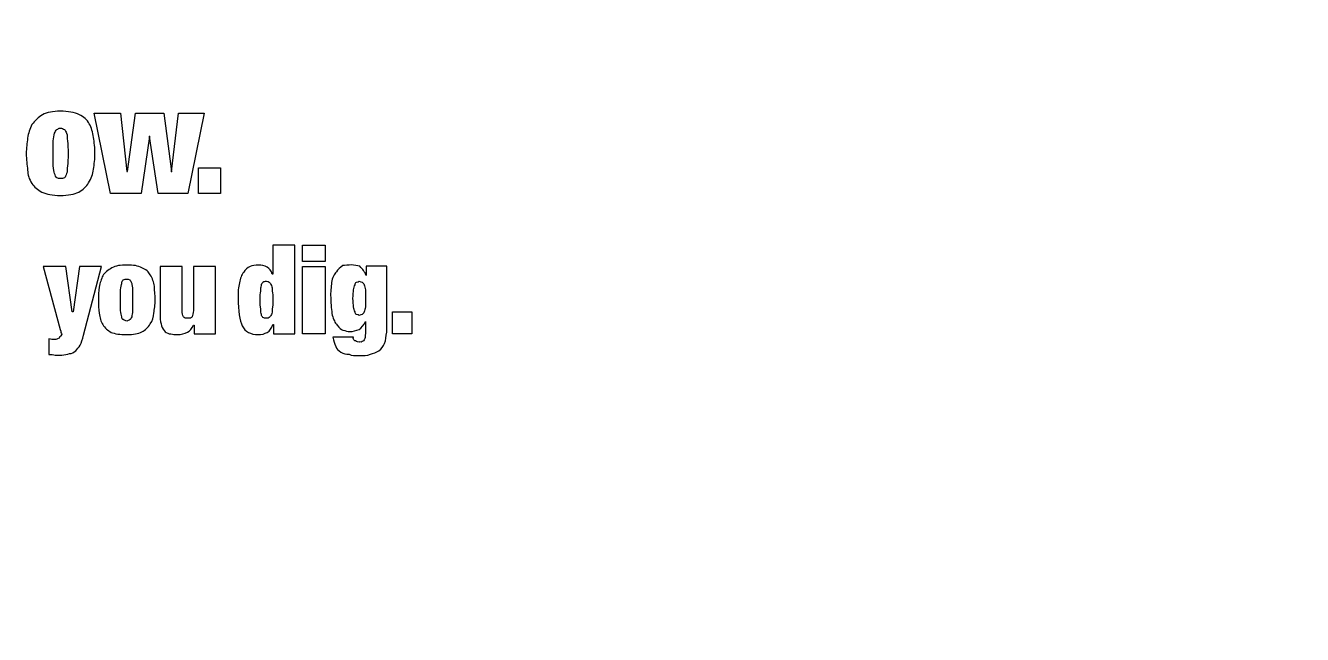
# Model space of a CAD drawing. Header units: feet. Extents: x -16154 to 3860, y -1534289809 to -1534279773.
# Drawn here: x -10920.5 to -10759.3, y -1534285351.2 to -1534285274.4 of the extents above; entities that cross this region are included whole.
import ezdxf

# ---------------------------------------------------------------- set-up
doc = ezdxf.new("R2010")
doc.units = ezdxf.units.FT
doc.header["$MEASUREMENT"] = 0
doc.layers.add('ASEDOLIKE - Level 4', color=7, linetype='Continuous', lineweight=0)
doc.layers.add('Level 18', color=7, linetype='Continuous', lineweight=0)

msp = doc.modelspace()

# ---------------------------------------------------------------- linework, layer by layer
at = {"layer": 'ASEDOLIKE - Level 4', "color": 7, "linetype": 'Continuous', "lineweight": 30}
for p, q in [((-10909.74, -1534285295.59), (-10911.79, -1534285285.48)), ((-10911.79, -1534285285.48), (-10908.48, -1534285285.48)), ((-10908.48, -1534285285.48), (-10907.68, -1534285292.81)), ((-10907.59, -1534285292.81), (-10906.61, -1534285285.48)), ((-10906.61, -1534285285.48), (-10903.03, -1534285285.48)), ((-10903.03, -1534285285.48), (-10902.05, -1534285292.81)), ((-10902.05, -1534285292.81), (-10901.15, -1534285285.48)), ((-10901.15, -1534285285.48), (-10897.93, -1534285285.48)), ((-10897.93, -1534285285.48), (-10899.99, -1534285295.59)), ((-10904.82, -1534285288.43), (-10905.89, -1534285295.59)), ((-10903.75, -1534285295.59), (-10904.82, -1534285288.43)), ((-10907.68, -1534285292.81), (-10907.59, -1534285292.81)), ((-10898.65, -1534285295.59), (-10898.65, -1534285292.37)), ((-10898.65, -1534285292.37), (-10895.88, -1534285292.37)), ((-10895.88, -1534285292.37), (-10895.88, -1534285295.59)), ((-10905.89, -1534285295.59), (-10909.74, -1534285295.59)), ((-10899.99, -1534285295.59), (-10903.75, -1534285295.59)), ((-10895.88, -1534285295.59), (-10898.65, -1534285295.59)), ((-10885.51, -1534285304.17), (-10885.51, -1534285302.11)), ((-10885.51, -1534285302.11), (-10882.65, -1534285302.11)), ((-10882.65, -1534285302.11), (-10882.65, -1534285304.17)), ((-10882.65, -1534285304.17), (-10885.51, -1534285304.17)), ((-10885.51, -1534285313.29), (-10885.51, -1534285304.79)), ((-10885.51, -1534285304.79), (-10882.65, -1534285304.79)), ((-10882.65, -1534285304.79), (-10882.65, -1534285313.29)), ((-10874.15, -1534285313.29), (-10874.15, -1534285310.52)), ((-10874.15, -1534285310.52), (-10871.74, -1534285310.52)), ((-10871.74, -1534285310.52), (-10871.74, -1534285313.29)), ((-10882.65, -1534285313.29), (-10885.51, -1534285313.29)), ((-10871.74, -1534285313.29), (-10874.15, -1534285313.29))]:
    msp.add_line(p, q, dxfattribs=at)
for points, knots in [([(-10911.88, -1534285292.55), (-10911.97, -1534285293.17), (-10912.15, -1534285293.71), (-10912.51, -1534285294.24), (-10912.78, -1534285294.69), (-10913.22, -1534285295.14), (-10913.76, -1534285295.41), (-10914.3, -1534285295.68), (-10915.1, -1534285295.85), (-10916.08, -1534285295.85), (-10917.07, -1534285295.85), (-10917.78, -1534285295.68), (-10918.41, -1534285295.41), (-10918.94, -1534285295.14), (-10919.39, -1534285294.78), (-10919.66, -1534285294.33), (-10920.02, -1534285293.8), (-10920.2, -1534285293.26), (-10920.2, -1534285292.64), (-10920.28, -1534285292.01), (-10920.37, -1534285291.29), (-10920.37, -1534285290.58), (-10920.37, -1534285289.86), (-10920.28, -1534285289.24), (-10920.2, -1534285288.61), (-10920.11, -1534285287.99), (-10919.93, -1534285287.45), (-10919.66, -1534285286.91), (-10919.3, -1534285286.38), (-10918.85, -1534285286.02), (-10918.32, -1534285285.66), (-10917.78, -1534285285.39), (-10916.98, -1534285285.22), (-10916.08, -1534285285.22), (-10915.1, -1534285285.22), (-10914.3, -1534285285.39), (-10913.67, -1534285285.66), (-10913.13, -1534285285.93), (-10912.69, -1534285286.29), (-10912.42, -1534285286.82), (-10912.15, -1534285287.27), (-10911.97, -1534285287.9), (-10911.88, -1534285288.52), (-10911.79, -1534285289.15), (-10911.7, -1534285289.86), (-10911.7, -1534285290.58), (-10911.7, -1534285291.21), (-10911.79, -1534285291.92), (-10911.88, -1534285292.55)], [0, 0, 0, 0, 0.0625, 0.0625, 0.0625, 0.125, 0.125, 0.125, 0.1875, 0.1875, 0.1875, 0.25, 0.25, 0.25, 0.3125, 0.3125, 0.3125, 0.375, 0.375, 0.375, 0.4375, 0.4375, 0.4375, 0.5, 0.5, 0.5, 0.5625, 0.5625, 0.5625, 0.625, 0.625, 0.625, 0.6875, 0.6875, 0.6875, 0.75, 0.75, 0.75, 0.8125, 0.8125, 0.8125, 0.875, 0.875, 0.875, 0.9375, 0.9375, 0.9375, 1, 1, 1, 1]), ([(-10916.98, -1534285292.1), (-10916.89, -1534285292.55), (-10916.89, -1534285292.9), (-10916.8, -1534285293.08), (-10916.71, -1534285293.35), (-10916.62, -1534285293.53), (-10916.53, -1534285293.62), (-10916.35, -1534285293.71), (-10916.26, -1534285293.71), (-10916.08, -1534285293.71), (-10915.9, -1534285293.71), (-10915.73, -1534285293.71), (-10915.55, -1534285293.62), (-10915.46, -1534285293.53), (-10915.37, -1534285293.35), (-10915.28, -1534285293.08), (-10915.19, -1534285292.9), (-10915.19, -1534285292.55), (-10915.19, -1534285292.1), (-10915.1, -1534285291.74), (-10915.1, -1534285291.21), (-10915.1, -1534285290.58), (-10915.1, -1534285289.95), (-10915.1, -1534285289.42), (-10915.19, -1534285288.97), (-10915.19, -1534285288.61), (-10915.19, -1534285288.25), (-10915.28, -1534285287.99), (-10915.37, -1534285287.81), (-10915.46, -1534285287.63), (-10915.55, -1534285287.54), (-10915.73, -1534285287.45), (-10915.9, -1534285287.36), (-10916.08, -1534285287.36), (-10916.26, -1534285287.36), (-10916.35, -1534285287.45), (-10916.53, -1534285287.54), (-10916.62, -1534285287.63), (-10916.71, -1534285287.81), (-10916.8, -1534285287.99), (-10916.89, -1534285288.25), (-10916.89, -1534285288.61), (-10916.98, -1534285288.97), (-10916.98, -1534285289.42), (-10916.98, -1534285289.95), (-10916.98, -1534285290.58), (-10916.98, -1534285291.21), (-10916.98, -1534285291.74), (-10916.98, -1534285292.1)], [0, 0, 0, 0, 0.0625, 0.0625, 0.0625, 0.125, 0.125, 0.125, 0.1875, 0.1875, 0.1875, 0.25, 0.25, 0.25, 0.3125, 0.3125, 0.3125, 0.375, 0.375, 0.375, 0.4375, 0.4375, 0.4375, 0.5, 0.5, 0.5, 0.5625, 0.5625, 0.5625, 0.625, 0.625, 0.625, 0.6875, 0.6875, 0.6875, 0.75, 0.75, 0.75, 0.8125, 0.8125, 0.8125, 0.875, 0.875, 0.875, 0.9375, 0.9375, 0.9375, 1, 1, 1, 1]), ([(-10886.49, -1534285302.11), (-10886.49, -1534285302.11), (-10886.49, -1534285313.29), (-10886.49, -1534285313.29), (-10886.49, -1534285313.29), (-10889.17, -1534285313.29), (-10889.17, -1534285313.29), (-10889.17, -1534285313.29), (-10889.17, -1534285312.12), (-10889.17, -1534285312.12), (-10889.17, -1534285312.12), (-10889.26, -1534285312.12), (-10889.26, -1534285312.12), (-10889.44, -1534285312.57), (-10889.62, -1534285312.93), (-10889.98, -1534285313.11), (-10890.25, -1534285313.29), (-10890.69, -1534285313.38), (-10891.14, -1534285313.38), (-10892.03, -1534285313.38), (-10892.75, -1534285313.02), (-10893.11, -1534285312.3), (-10893.46, -1534285311.59), (-10893.64, -1534285310.43), (-10893.64, -1534285308.82), (-10893.64, -1534285308.01), (-10893.64, -1534285307.39), (-10893.46, -1534285306.85), (-10893.38, -1534285306.31), (-10893.2, -1534285305.87), (-10892.93, -1534285305.51), (-10892.75, -1534285305.24), (-10892.48, -1534285304.97), (-10892.12, -1534285304.79), (-10891.86, -1534285304.7), (-10891.5, -1534285304.62), (-10891.05, -1534285304.62), (-10890.69, -1534285304.62), (-10890.34, -1534285304.7), (-10889.98, -1534285304.88), (-10889.71, -1534285305.06), (-10889.44, -1534285305.33), (-10889.35, -1534285305.78), (-10889.35, -1534285305.78), (-10889.26, -1534285305.78), (-10889.26, -1534285305.78), (-10889.26, -1534285305.78), (-10889.26, -1534285302.11), (-10889.26, -1534285302.11), (-10889.26, -1534285302.11), (-10886.49, -1534285302.11), (-10886.49, -1534285302.11)], [0, 0, 0, 0, 0.058824, 0.058824, 0.058824, 0.117647, 0.117647, 0.117647, 0.176471, 0.176471, 0.176471, 0.235294, 0.235294, 0.235294, 0.294118, 0.294118, 0.294118, 0.352941, 0.352941, 0.352941, 0.411765, 0.411765, 0.411765, 0.470588, 0.470588, 0.470588, 0.529412, 0.529412, 0.529412, 0.588235, 0.588235, 0.588235, 0.647059, 0.647059, 0.647059, 0.705882, 0.705882, 0.705882, 0.764706, 0.764706, 0.764706, 0.823529, 0.823529, 0.823529, 0.882353, 0.882353, 0.882353, 0.941176, 0.941176, 0.941176, 1, 1, 1, 1]), ([(-10917.16, -1534285314), (-10917.07, -1534285314), (-10916.98, -1534285314), (-10916.89, -1534285314), (-10916.71, -1534285314), (-10916.53, -1534285314), (-10916.44, -1534285313.91), (-10916.26, -1534285313.82), (-10916.17, -1534285313.82), (-10916.17, -1534285313.73), (-10916.08, -1534285313.64), (-10915.99, -1534285313.56), (-10915.99, -1534285313.56), (-10915.99, -1534285313.47), (-10915.9, -1534285313.38), (-10915.9, -1534285313.38), (-10915.9, -1534285313.29), (-10915.9, -1534285313.2), (-10915.99, -1534285313.11), (-10915.99, -1534285313.02), (-10915.99, -1534285312.93), (-10916.08, -1534285312.75), (-10916.08, -1534285312.75), (-10918.23, -1534285304.79), (-10918.23, -1534285304.79), (-10918.23, -1534285304.79), (-10915.37, -1534285304.79), (-10915.37, -1534285304.79), (-10915.37, -1534285304.79), (-10914.56, -1534285310.52), (-10914.56, -1534285310.52), (-10914.56, -1534285310.52), (-10914.47, -1534285310.52), (-10914.47, -1534285310.52), (-10914.47, -1534285310.52), (-10913.67, -1534285304.79), (-10913.67, -1534285304.79), (-10913.67, -1534285304.79), (-10910.9, -1534285304.79), (-10910.9, -1534285304.79), (-10910.9, -1534285304.79), (-10913.13, -1534285313.47), (-10913.13, -1534285313.47), (-10913.31, -1534285314), (-10913.4, -1534285314.36), (-10913.58, -1534285314.72), (-10913.76, -1534285314.99), (-10913.94, -1534285315.25), (-10914.12, -1534285315.43), (-10914.38, -1534285315.61), (-10914.65, -1534285315.79), (-10914.92, -1534285315.79), (-10915.19, -1534285315.88), (-10915.55, -1534285315.97), (-10915.9, -1534285315.97), (-10916.26, -1534285315.97), (-10916.53, -1534285315.97), (-10916.71, -1534285315.97), (-10916.98, -1534285315.88), (-10917.25, -1534285315.88), (-10917.51, -1534285315.88), (-10917.51, -1534285315.88), (-10917.51, -1534285313.91), (-10917.51, -1534285313.91), (-10917.42, -1534285313.91), (-10917.25, -1534285314), (-10917.16, -1534285314)], [0, 0, 0, 0, 0.045455, 0.045455, 0.045455, 0.090909, 0.090909, 0.090909, 0.136364, 0.136364, 0.136364, 0.181818, 0.181818, 0.181818, 0.227273, 0.227273, 0.227273, 0.272727, 0.272727, 0.272727, 0.318182, 0.318182, 0.318182, 0.363636, 0.363636, 0.363636, 0.409091, 0.409091, 0.409091, 0.454545, 0.454545, 0.454545, 0.5, 0.5, 0.5, 0.545455, 0.545455, 0.545455, 0.590909, 0.590909, 0.590909, 0.636364, 0.636364, 0.636364, 0.681818, 0.681818, 0.681818, 0.727273, 0.727273, 0.727273, 0.772727, 0.772727, 0.772727, 0.818182, 0.818182, 0.818182, 0.863636, 0.863636, 0.863636, 0.909091, 0.909091, 0.909091, 0.954545, 0.954545, 0.954545, 1, 1, 1, 1]), ([(-10904.28, -1534285310.69), (-10904.28, -1534285311.14), (-10904.46, -1534285311.68), (-10904.73, -1534285312.04), (-10905, -1534285312.48), (-10905.36, -1534285312.84), (-10905.8, -1534285313.02), (-10906.25, -1534285313.29), (-10906.87, -1534285313.38), (-10907.68, -1534285313.38), (-10908.57, -1534285313.38), (-10909.2, -1534285313.29), (-10909.65, -1534285313.11), (-10910.09, -1534285312.84), (-10910.45, -1534285312.57), (-10910.72, -1534285312.12), (-10910.99, -1534285311.77), (-10911.08, -1534285311.23), (-10911.17, -1534285310.69), (-10911.26, -1534285310.16), (-10911.26, -1534285309.62), (-10911.26, -1534285309), (-10911.26, -1534285308.46), (-10911.26, -1534285307.92), (-10911.17, -1534285307.39), (-10911.08, -1534285306.85), (-10910.9, -1534285306.4), (-10910.72, -1534285305.96), (-10910.45, -1534285305.6), (-10910.09, -1534285305.24), (-10909.56, -1534285304.97), (-10909.11, -1534285304.7), (-10908.48, -1534285304.62), (-10907.68, -1534285304.62), (-10906.87, -1534285304.62), (-10906.25, -1534285304.7), (-10905.8, -1534285304.97), (-10905.27, -1534285305.15), (-10904.91, -1534285305.51), (-10904.73, -1534285305.87), (-10904.46, -1534285306.31), (-10904.28, -1534285306.76), (-10904.19, -1534285307.3), (-10904.19, -1534285307.83), (-10904.1, -1534285308.46), (-10904.1, -1534285309), (-10904.1, -1534285309.62), (-10904.19, -1534285310.16), (-10904.28, -1534285310.69)], [0, 0, 0, 0, 0.0625, 0.0625, 0.0625, 0.125, 0.125, 0.125, 0.1875, 0.1875, 0.1875, 0.25, 0.25, 0.25, 0.3125, 0.3125, 0.3125, 0.375, 0.375, 0.375, 0.4375, 0.4375, 0.4375, 0.5, 0.5, 0.5, 0.5625, 0.5625, 0.5625, 0.625, 0.625, 0.625, 0.6875, 0.6875, 0.6875, 0.75, 0.75, 0.75, 0.8125, 0.8125, 0.8125, 0.875, 0.875, 0.875, 0.9375, 0.9375, 0.9375, 1, 1, 1, 1]), ([(-10900.71, -1534285304.79), (-10900.71, -1534285304.79), (-10900.71, -1534285310.34), (-10900.71, -1534285310.34), (-10900.71, -1534285310.69), (-10900.62, -1534285310.96), (-10900.53, -1534285311.14), (-10900.44, -1534285311.32), (-10900.26, -1534285311.32), (-10899.99, -1534285311.32), (-10899.72, -1534285311.32), (-10899.54, -1534285311.32), (-10899.45, -1534285311.14), (-10899.37, -1534285310.96), (-10899.28, -1534285310.69), (-10899.28, -1534285310.34), (-10899.28, -1534285310.34), (-10899.28, -1534285304.79), (-10899.28, -1534285304.79), (-10899.28, -1534285304.79), (-10896.5, -1534285304.79), (-10896.5, -1534285304.79), (-10896.5, -1534285304.79), (-10896.5, -1534285313.29), (-10896.5, -1534285313.29), (-10896.5, -1534285313.29), (-10899.19, -1534285313.29), (-10899.19, -1534285313.29), (-10899.19, -1534285313.29), (-10899.19, -1534285312.21), (-10899.19, -1534285312.21), (-10899.19, -1534285312.21), (-10899.28, -1534285312.21), (-10899.28, -1534285312.21), (-10899.63, -1534285313.02), (-10900.26, -1534285313.38), (-10901.33, -1534285313.38), (-10901.6, -1534285313.38), (-10901.87, -1534285313.38), (-10902.14, -1534285313.29), (-10902.4, -1534285313.29), (-10902.67, -1534285313.2), (-10902.85, -1534285313.02), (-10903.03, -1534285312.84), (-10903.21, -1534285312.57), (-10903.3, -1534285312.3), (-10903.39, -1534285311.95), (-10903.48, -1534285311.59), (-10903.48, -1534285311.14), (-10903.48, -1534285311.14), (-10903.48, -1534285304.79), (-10903.48, -1534285304.79), (-10903.48, -1534285304.79), (-10900.71, -1534285304.79), (-10900.71, -1534285304.79)], [0, 0, 0, 0, 0.055556, 0.055556, 0.055556, 0.111111, 0.111111, 0.111111, 0.166667, 0.166667, 0.166667, 0.222222, 0.222222, 0.222222, 0.277778, 0.277778, 0.277778, 0.333333, 0.333333, 0.333333, 0.388889, 0.388889, 0.388889, 0.444444, 0.444444, 0.444444, 0.5, 0.5, 0.5, 0.555556, 0.555556, 0.555556, 0.611111, 0.611111, 0.611111, 0.666667, 0.666667, 0.666667, 0.722222, 0.722222, 0.722222, 0.777778, 0.777778, 0.777778, 0.833333, 0.833333, 0.833333, 0.888889, 0.888889, 0.888889, 0.944444, 0.944444, 0.944444, 1, 1, 1, 1]), ([(-10874.89, -1534285304.78), (-10874.89, -1534285304.78), (-10874.89, -1534285313.09), (-10874.89, -1534285313.09), (-10874.98, -1534285313.63), (-10874.98, -1534285314.08), (-10875.16, -1534285314.52), (-10875.34, -1534285314.88), (-10875.51, -1534285315.15), (-10875.87, -1534285315.42), (-10876.23, -1534285315.68), (-10876.59, -1534285315.68), (-10876.95, -1534285315.86), (-10877.39, -1534285316.04), (-10877.84, -1534285316.04), (-10878.38, -1534285316.04), (-10878.91, -1534285316.04), (-10879.27, -1534285316.04), (-10879.63, -1534285315.86), (-10880.07, -1534285315.86), (-10880.34, -1534285315.77), (-10880.7, -1534285315.59), (-10880.97, -1534285315.42), (-10881.24, -1534285315.15), (-10881.33, -1534285314.88), (-10881.5, -1534285314.52), (-10881.59, -1534285314.16), (-10881.68, -1534285313.72), (-10881.68, -1534285313.72), (-10879.09, -1534285313.72), (-10879.09, -1534285313.72), (-10879.18, -1534285313.9), (-10879.09, -1534285313.99), (-10878.91, -1534285314.16), (-10878.82, -1534285314.16), (-10878.64, -1534285314.34), (-10878.38, -1534285314.34), (-10878.38, -1534285314.34), (-10878.2, -1534285314.25), (-10878.11, -1534285314.34), (-10878.02, -1534285314.25), (-10877.93, -1534285314.25), (-10877.84, -1534285314.16), (-10877.75, -1534285314.08), (-10877.66, -1534285313.99), (-10877.66, -1534285313.9), (-10877.57, -1534285313.72), (-10877.66, -1534285313.54), (-10877.57, -1534285313.27), (-10877.57, -1534285313.27), (-10877.57, -1534285311.75), (-10877.57, -1534285311.75), (-10877.57, -1534285311.75), (-10877.57, -1534285311.75), (-10877.57, -1534285311.75), (-10877.75, -1534285312.2), (-10878.11, -1534285312.56), (-10878.38, -1534285312.73), (-10878.73, -1534285312.91), (-10879.18, -1534285313), (-10879.54, -1534285313), (-10879.81, -1534285313), (-10880.07, -1534285312.91), (-10880.43, -1534285312.82), (-10880.61, -1534285312.73), (-10880.88, -1534285312.56), (-10881.15, -1534285312.2), (-10881.42, -1534285311.93), (-10881.59, -1534285311.48), (-10881.77, -1534285310.95), (-10881.86, -1534285310.32), (-10881.95, -1534285309.69), (-10881.95, -1534285308.71), (-10882.04, -1534285308), (-10881.86, -1534285307.37), (-10881.86, -1534285306.83), (-10881.77, -1534285306.21), (-10881.5, -1534285305.76), (-10881.24, -1534285305.49), (-10881.06, -1534285305.14), (-10880.79, -1534285304.96), (-10880.43, -1534285304.69), (-10880.16, -1534285304.69), (-10879.72, -1534285304.6), (-10879.36, -1534285304.6), (-10879, -1534285304.6), (-10878.55, -1534285304.69), (-10878.29, -1534285304.78), (-10877.93, -1534285305.14), (-10877.66, -1534285305.49), (-10877.48, -1534285305.94), (-10877.48, -1534285305.94), (-10877.48, -1534285305.94), (-10877.48, -1534285305.94), (-10877.48, -1534285305.94), (-10877.48, -1534285304.78), (-10877.48, -1534285304.78), (-10877.48, -1534285304.78), (-10874.89, -1534285304.78), (-10874.89, -1534285304.78)], [0, 0, 0, 0, 0.030303, 0.030303, 0.030303, 0.060606, 0.060606, 0.060606, 0.090909, 0.090909, 0.090909, 0.121212, 0.121212, 0.121212, 0.151515, 0.151515, 0.151515, 0.181818, 0.181818, 0.181818, 0.212121, 0.212121, 0.212121, 0.242424, 0.242424, 0.242424, 0.272727, 0.272727, 0.272727, 0.30303, 0.30303, 0.30303, 0.333333, 0.333333, 0.333333, 0.363636, 0.363636, 0.363636, 0.393939, 0.393939, 0.393939, 0.424242, 0.424242, 0.424242, 0.454545, 0.454545, 0.454545, 0.484848, 0.484848, 0.484848, 0.515152, 0.515152, 0.515152, 0.545455, 0.545455, 0.545455, 0.575758, 0.575758, 0.575758, 0.606061, 0.606061, 0.606061, 0.636364, 0.636364, 0.636364, 0.666667, 0.666667, 0.666667, 0.69697, 0.69697, 0.69697, 0.727273, 0.727273, 0.727273, 0.757576, 0.757576, 0.757576, 0.787879, 0.787879, 0.787879, 0.818182, 0.818182, 0.818182, 0.848485, 0.848485, 0.848485, 0.878788, 0.878788, 0.878788, 0.909091, 0.909091, 0.909091, 0.939394, 0.939394, 0.939394, 0.969697, 0.969697, 0.969697, 1, 1, 1, 1]), ([(-10908.48, -1534285310.34), (-10908.39, -1534285310.69), (-10908.39, -1534285310.96), (-10908.31, -1534285311.14), (-10908.31, -1534285311.32), (-10908.22, -1534285311.5), (-10908.13, -1534285311.5), (-10907.95, -1534285311.59), (-10907.86, -1534285311.68), (-10907.68, -1534285311.68), (-10907.59, -1534285311.68), (-10907.41, -1534285311.59), (-10907.32, -1534285311.5), (-10907.23, -1534285311.5), (-10907.14, -1534285311.32), (-10907.05, -1534285311.14), (-10907.05, -1534285310.96), (-10906.96, -1534285310.69), (-10906.96, -1534285310.34), (-10906.96, -1534285309.98), (-10906.96, -1534285309.53), (-10906.96, -1534285309), (-10906.96, -1534285308.46), (-10906.96, -1534285308.1), (-10906.96, -1534285307.74), (-10906.96, -1534285307.39), (-10907.05, -1534285307.12), (-10907.05, -1534285306.94), (-10907.14, -1534285306.67), (-10907.23, -1534285306.58), (-10907.32, -1534285306.49), (-10907.41, -1534285306.4), (-10907.59, -1534285306.4), (-10907.68, -1534285306.4), (-10907.86, -1534285306.4), (-10907.95, -1534285306.4), (-10908.13, -1534285306.49), (-10908.22, -1534285306.58), (-10908.31, -1534285306.67), (-10908.31, -1534285306.94), (-10908.39, -1534285307.12), (-10908.39, -1534285307.39), (-10908.48, -1534285307.74), (-10908.48, -1534285308.1), (-10908.48, -1534285308.46), (-10908.48, -1534285309), (-10908.48, -1534285309.53), (-10908.48, -1534285309.98), (-10908.48, -1534285310.34)], [0, 0, 0, 0, 0.0625, 0.0625, 0.0625, 0.125, 0.125, 0.125, 0.1875, 0.1875, 0.1875, 0.25, 0.25, 0.25, 0.3125, 0.3125, 0.3125, 0.375, 0.375, 0.375, 0.4375, 0.4375, 0.4375, 0.5, 0.5, 0.5, 0.5625, 0.5625, 0.5625, 0.625, 0.625, 0.625, 0.6875, 0.6875, 0.6875, 0.75, 0.75, 0.75, 0.8125, 0.8125, 0.8125, 0.875, 0.875, 0.875, 0.9375, 0.9375, 0.9375, 1, 1, 1, 1]), ([(-10890.78, -1534285310.16), (-10890.78, -1534285310.43), (-10890.78, -1534285310.69), (-10890.69, -1534285310.87), (-10890.69, -1534285311.05), (-10890.6, -1534285311.14), (-10890.51, -1534285311.23), (-10890.34, -1534285311.32), (-10890.25, -1534285311.32), (-10890.07, -1534285311.32), (-10889.89, -1534285311.32), (-10889.8, -1534285311.32), (-10889.71, -1534285311.23), (-10889.62, -1534285311.14), (-10889.53, -1534285311.05), (-10889.44, -1534285310.87), (-10889.35, -1534285310.69), (-10889.35, -1534285310.43), (-10889.35, -1534285310.16), (-10889.26, -1534285309.89), (-10889.26, -1534285309.44), (-10889.26, -1534285309), (-10889.26, -1534285308.55), (-10889.26, -1534285308.19), (-10889.35, -1534285307.92), (-10889.35, -1534285307.57), (-10889.35, -1534285307.39), (-10889.44, -1534285307.21), (-10889.53, -1534285307.03), (-10889.62, -1534285306.85), (-10889.71, -1534285306.76), (-10889.8, -1534285306.67), (-10889.89, -1534285306.67), (-10890.07, -1534285306.67), (-10890.25, -1534285306.67), (-10890.34, -1534285306.67), (-10890.51, -1534285306.76), (-10890.6, -1534285306.85), (-10890.69, -1534285307.03), (-10890.69, -1534285307.21), (-10890.78, -1534285307.39), (-10890.78, -1534285307.57), (-10890.78, -1534285307.92), (-10890.87, -1534285308.19), (-10890.87, -1534285308.55), (-10890.87, -1534285309), (-10890.87, -1534285309.44), (-10890.87, -1534285309.89), (-10890.78, -1534285310.16)], [0, 0, 0, 0, 0.0625, 0.0625, 0.0625, 0.125, 0.125, 0.125, 0.1875, 0.1875, 0.1875, 0.25, 0.25, 0.25, 0.3125, 0.3125, 0.3125, 0.375, 0.375, 0.375, 0.4375, 0.4375, 0.4375, 0.5, 0.5, 0.5, 0.5625, 0.5625, 0.5625, 0.625, 0.625, 0.625, 0.6875, 0.6875, 0.6875, 0.75, 0.75, 0.75, 0.8125, 0.8125, 0.8125, 0.875, 0.875, 0.875, 0.9375, 0.9375, 0.9375, 1, 1, 1, 1]), ([(-10879.07, -1534285309.89), (-10879.07, -1534285310.16), (-10878.98, -1534285310.34), (-10878.89, -1534285310.52), (-10878.89, -1534285310.69), (-10878.8, -1534285310.78), (-10878.71, -1534285310.87), (-10878.54, -1534285310.87), (-10878.45, -1534285310.96), (-10878.36, -1534285310.96), (-10878.18, -1534285310.96), (-10878.09, -1534285310.87), (-10878, -1534285310.87), (-10877.91, -1534285310.78), (-10877.82, -1534285310.69), (-10877.73, -1534285310.52), (-10877.64, -1534285310.34), (-10877.64, -1534285310.16), (-10877.55, -1534285309.89), (-10877.55, -1534285309.62), (-10877.55, -1534285309.26), (-10877.55, -1534285308.82), (-10877.55, -1534285308.37), (-10877.55, -1534285308.01), (-10877.55, -1534285307.74), (-10877.64, -1534285307.48), (-10877.64, -1534285307.3), (-10877.73, -1534285307.12), (-10877.82, -1534285306.94), (-10877.91, -1534285306.85), (-10878, -1534285306.76), (-10878.09, -1534285306.76), (-10878.18, -1534285306.67), (-10878.36, -1534285306.67), (-10878.45, -1534285306.67), (-10878.54, -1534285306.76), (-10878.71, -1534285306.76), (-10878.8, -1534285306.85), (-10878.89, -1534285306.94), (-10878.89, -1534285307.12), (-10878.98, -1534285307.3), (-10879.07, -1534285307.48), (-10879.07, -1534285307.74), (-10879.07, -1534285308.01), (-10879.16, -1534285308.37), (-10879.16, -1534285308.82), (-10879.16, -1534285309.26), (-10879.07, -1534285309.62), (-10879.07, -1534285309.89)], [0, 0, 0, 0, 0.0625, 0.0625, 0.0625, 0.125, 0.125, 0.125, 0.1875, 0.1875, 0.1875, 0.25, 0.25, 0.25, 0.3125, 0.3125, 0.3125, 0.375, 0.375, 0.375, 0.4375, 0.4375, 0.4375, 0.5, 0.5, 0.5, 0.5625, 0.5625, 0.5625, 0.625, 0.625, 0.625, 0.6875, 0.6875, 0.6875, 0.75, 0.75, 0.75, 0.8125, 0.8125, 0.8125, 0.875, 0.875, 0.875, 0.9375, 0.9375, 0.9375, 1, 1, 1, 1])]:
    msp.add_open_spline(points, degree=3, knots=knots, dxfattribs=at)
for p in [(-10904.82, -1534285288.43), (-10902.05, -1534285292.81)]:
    msp.add_point(p, dxfattribs=at)
at = {"layer": 'Level 18', "color": 1, "linetype": 'Continuous', "lineweight": 30, "ltscale": 8.004}
msp.add_circle((-10871.74, -1534285313.29), 769.37, dxfattribs=at)

doc.saveas('drawing.dxf')
